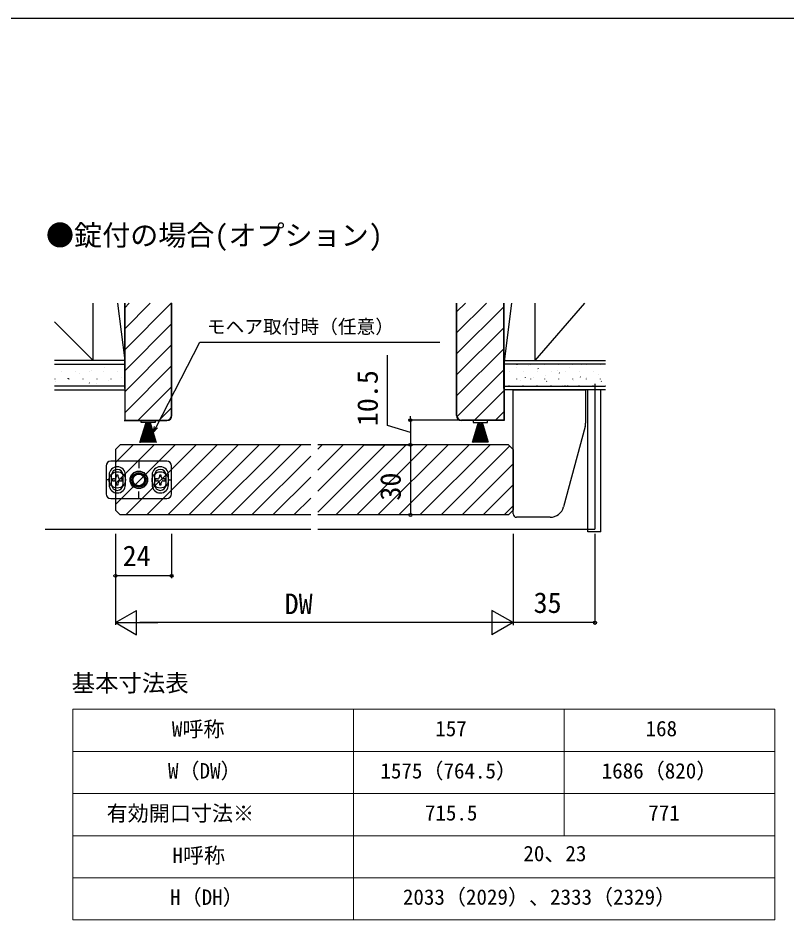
# Model space of a CAD drawing. Units: millimetres, scale not verified. Extents: x -525 to 525, y -784 to 780.
# Drawn here: x 0.1 to 328.8, y 361.2 to 746.5 of the extents above; entities that cross this region are included whole.
import ezdxf
from ezdxf.enums import TextEntityAlignment as Align

# ---------------------------------------------------------------- set-up
doc = ezdxf.new("R2010")
doc.units = ezdxf.units.MM
doc.header["$LTSCALE"] = 4
doc.layers.add('0-1_TABLE1', color=7, linetype='Continuous', lineweight=18)
for name, color, linetype in [('0-2_USER1', 3, 'Continuous'), ('0-4_YKK_12', 2, 'Continuous'), ('0-5_YKK_13', 4, 'Continuous'), ('0-7_YKK_D', 6, 'Continuous'), ('0-8_YKK_ZWAK', 7, 'Continuous'), ('0-9_YSS_K', 3, 'Continuous'), ('0-A_YSS_KE', 3, 'Continuous')]:
    doc.layers.add(name, color=color, linetype=linetype)
doc.styles.add('ＭＳ ゴシック', font='')
doc.styles.get('ＭＳ ゴシック').set_extended_font_data('MS Gothic')

msp = doc.modelspace()

# ---------------------------------------------------------------- linework, layer by layer
at = {"layer": '0-1_TABLE1'}
for p, q in [((23.558, 451.16), (323.558, 451.16)), ((23.558, 451.16), (23.558, 361.16)), ((143.558, 451.16), (143.558, 361.16)), ((233.558, 451.16), (233.558, 397.16)), ((323.558, 451.16), (323.558, 361.16)), ((23.558, 433.16), (323.558, 433.16)), ((23.558, 415.16), (323.558, 415.16)), ((23.558, 397.16), (323.558, 397.16)), ((23.558, 379.16), (323.558, 379.16)), ((23.558, 361.16), (323.558, 361.16))]:
    msp.add_line(p, q, dxfattribs=at)
at = {"layer": '0-4_YKK_12'}
for p, q in [((246.729, 590.183), (246.729, 528.183)), ((41.716, 562.183), (43.716, 564.183)), ((41.716, 556.629), (49.27, 564.183)), ((41.716, 547.649), (58.25, 564.183)), ((41.716, 538.669), (67.23, 564.183)), ((125.223, 564.183), (43.716, 564.183)), ((46.21, 534.183), (76.21, 564.183)), ((55.191, 534.183), (85.191, 564.183)), ((64.171, 534.183), (94.171, 564.183)), ((73.151, 534.183), (103.151, 564.183)), ((82.131, 534.183), (112.131, 564.183)), ((91.112, 534.183), (121.112, 564.183)), ((209.729, 564.183), (128.223, 564.183)), ((128.223, 562.314), (130.092, 564.183)), ((128.223, 553.333), (139.072, 564.183)), ((128.223, 544.353), (148.052, 564.183)), ((128.223, 535.373), (157.033, 564.183)), ((136.013, 534.183), (166.013, 564.183)), ((144.993, 534.183), (174.993, 564.183)), ((153.973, 534.183), (183.973, 564.183)), ((162.954, 534.183), (192.954, 564.183)), ((171.934, 534.183), (201.934, 564.183)), ((180.914, 534.183), (210.404, 563.672)), ((209.729, 564.183), (211.729, 562.183)), ((41.716, 562.183), (41.716, 536.183)), ((100.092, 534.183), (125.223, 559.314)), ((211.729, 562.183), (211.729, 536.183)), ((189.894, 534.183), (211.729, 556.018)), ((109.072, 534.183), (125.223, 550.333)), ((198.875, 534.183), (211.729, 547.037)), ((118.052, 534.183), (125.223, 541.353)), ((43.716, 534.183), (41.716, 536.183)), ((207.855, 534.183), (211.729, 538.057)), ((209.729, 534.183), (211.729, 536.183)), ((125.223, 534.183), (43.716, 534.183)), ((209.729, 534.183), (128.223, 534.183)), ((11.716, 528.183), (125.223, 528.183)), ((128.223, 528.183), (246.729, 528.183))]:
    msp.add_line(p, q, dxfattribs=at)
at = {"layer": '0-5_YKK_13'}
for p, q in [((211.729, 534.683), (211.729, 587.683)), ((243.729, 526.983), (243.729, 587.683)), ((249.229, 526.983), (249.229, 587.683)), ((52.214, 565.183), (54.827, 573.683)), ((52.525, 565.183), (54.867, 573.683)), ((52.826, 565.183), (54.905, 573.683)), ((53.131, 565.183), (54.953, 573.683)), ((53.42, 565.183), (54.99, 573.683)), ((53.705, 565.183), (55.027, 573.683)), ((53.846, 565.183), (55.045, 573.683)), ((54.125, 565.183), (55.081, 573.683)), ((54.401, 565.183), (55.116, 573.683)), ((54.676, 565.183), (55.151, 573.683)), ((54.846, 565.183), (56.045, 573.683)), ((54.949, 565.183), (55.186, 573.683)), ((55.125, 565.183), (56.081, 573.683)), ((55.221, 565.183), (55.221, 573.682)), ((55.494, 565.183), (55.256, 573.683)), ((55.767, 565.183), (55.291, 573.683)), ((56.041, 565.183), (55.326, 573.683)), ((56.317, 565.183), (55.362, 573.683)), ((56.597, 565.183), (55.398, 573.683)), ((55.401, 565.183), (56.116, 573.683)), ((56.737, 565.183), (55.416, 573.683)), ((55.676, 565.183), (56.151, 573.683)), ((55.949, 565.183), (56.186, 573.683)), ((56.221, 565.183), (56.221, 573.682)), ((56.494, 565.183), (56.256, 573.683)), ((56.767, 565.183), (56.291, 573.683)), ((57.041, 565.183), (56.326, 573.683)), ((57.317, 565.183), (56.362, 573.683)), ((57.597, 565.183), (56.398, 573.683)), ((57.737, 565.183), (56.416, 573.683)), ((58.022, 565.183), (56.452, 573.683)), ((58.311, 565.183), (56.489, 573.683)), ((58.606, 565.183), (56.527, 573.683)), ((58.907, 565.183), (56.566, 573.683)), ((56.605, 573.683), (59.218, 565.183)), ((196.841, 573.683), (194.227, 565.183)), ((194.539, 565.183), (196.88, 573.683)), ((194.84, 565.183), (196.919, 573.683)), ((195.134, 565.183), (196.956, 573.683)), ((195.424, 565.183), (196.994, 573.683)), ((195.708, 565.183), (197.03, 573.683)), ((195.849, 565.183), (197.048, 573.683)), ((196.128, 565.183), (197.084, 573.683)), ((196.405, 565.183), (197.119, 573.683)), ((196.679, 565.183), (197.155, 573.683)), ((196.708, 565.183), (198.03, 573.683)), ((196.849, 565.183), (198.048, 573.683)), ((196.952, 565.183), (197.19, 573.683)), ((197.128, 565.183), (198.084, 573.683)), ((197.224, 565.183), (197.224, 573.682)), ((197.497, 565.183), (197.259, 573.683)), ((197.77, 565.183), (197.294, 573.683)), ((198.044, 565.183), (197.33, 573.683)), ((198.321, 565.183), (197.365, 573.683)), ((198.6, 565.183), (197.401, 573.683)), ((197.405, 565.183), (198.119, 573.683)), ((197.679, 565.183), (198.155, 573.683)), ((197.952, 565.183), (198.19, 573.683)), ((198.224, 565.183), (198.224, 573.682)), ((198.497, 565.183), (198.259, 573.683)), ((198.77, 565.183), (198.294, 573.683)), ((199.044, 565.183), (198.33, 573.683)), ((199.321, 565.183), (198.365, 573.683)), ((199.6, 565.183), (198.401, 573.683)), ((199.741, 565.183), (198.419, 573.683)), ((200.025, 565.183), (198.455, 573.683)), ((200.314, 565.183), (198.492, 573.683)), ((200.619, 565.183), (198.54, 573.683)), ((200.92, 565.183), (198.579, 573.683)), ((201.231, 565.183), (198.618, 573.683)), ((242.525, 571.92), (233.337, 537.63)), ((37.716, 555.183), (37.716, 543.183)), ((63.716, 557.183), (39.716, 557.183)), ((51.716, 557.183), (51.716, 554.183)), ((65.716, 543.183), (65.716, 555.183)), ((39.016, 551.283), (39.016, 547.083)), ((40.116, 547.083), (40.116, 551.283)), ((44.916, 551.283), (44.916, 547.083)), ((46.016, 547.083), (46.016, 551.283)), ((57.416, 551.283), (57.416, 547.083)), ((58.516, 547.083), (58.516, 551.283)), ((63.316, 551.283), (63.316, 547.083)), ((64.416, 547.083), (64.416, 551.283)), ((39.016, 549.183), (37.716, 549.183)), ((43.746, 548.773), (44.566, 548.773)), ((62.146, 548.773), (62.966, 548.773)), ((64.416, 549.183), (65.716, 549.183)), ((51.716, 541.183), (51.716, 544.183)), ((39.716, 541.183), (63.716, 541.183)), ((227.541, 533.183), (213.229, 533.183)), ((249.229, 526.983), (243.729, 526.983))]:
    msp.add_line(p, q, dxfattribs=at)
for points in [[(211.729, 587.683), (242.729, 587.683), (242.729, 573.473)], [(42.926, 550.413), (42.926, 551.233), (42.106, 551.233), (42.106, 550.413)], [(61.326, 550.413), (61.326, 551.233), (60.506, 551.233), (60.506, 550.413)], [(41.286, 549.593), (40.466, 549.593), (40.466, 548.773), (41.286, 548.773)], [(42.106, 547.953), (42.106, 547.133), (42.926, 547.133), (42.926, 547.953)], [(44.566, 548.773), (44.566, 549.593), (43.746, 549.593)], [(59.686, 549.593), (58.866, 549.593), (58.866, 548.773), (59.686, 548.773)], [(60.506, 547.953), (60.506, 547.133), (61.326, 547.133), (61.326, 547.953)], [(62.966, 548.773), (62.966, 549.593), (62.146, 549.593)]]:
    msp.add_lwpolyline(points, dxfattribs=at)
for points in [[(52.716, 574.683), (58.716, 574.683), (58.716, 573.683), (52.716, 573.683)], [(200.729, 574.683), (194.729, 574.683), (194.729, 573.683), (200.729, 573.683)]]:
    msp.add_lwpolyline(points, close=True, dxfattribs=at)
for centre, radius in [((42.516, 549.183), 3.5), ((51.716, 549.183), 3.75), ((51.716, 549.183), 3.55), ((51.716, 549.183), 3), ((51.716, 549.183), 2.8), ((51.716, 549.183), 2.55), ((51.716, 549.183), 2.5), ((60.916, 549.183), 3.5)]:
    msp.add_circle(centre, radius, dxfattribs=at)
for centre, radius, start, end in [((236.729, 573.473), 6, 345, 0), ((39.716, 555.183), 2, 90, 180), ((63.716, 555.183), 2, 0, 90), ((42.516, 551.283), 3.5, 0, 180), ((42.516, 551.283), 2.4, 0, 180), ((60.916, 551.283), 3.5, 0, 180), ((60.916, 551.283), 2.4, 0, 180), ((41.286, 550.413), 0.82, 270, 0), ((41.286, 547.953), 0.82, 0, 90), ((43.746, 550.413), 0.82, 180, 270), ((43.746, 547.953), 0.82, 90, 180), ((59.686, 550.413), 0.82, 270, 0), ((59.686, 547.953), 0.82, 0, 90), ((62.146, 550.413), 0.82, 180, 270), ((62.146, 547.953), 0.82, 90, 180), ((42.516, 547.083), 3.5, 180, 0), ((42.516, 547.083), 2.4, 180, 0), ((60.916, 547.083), 3.5, 180, 0), ((60.916, 547.083), 2.4, 180, 0), ((39.716, 543.183), 2, 180, 270), ((63.716, 543.183), 2, 270, 0), ((227.541, 539.183), 6, 270, 345), ((213.229, 534.683), 1.5, 180, 270)]:
    msp.add_arc(centre, radius, start, end, dxfattribs=at)
at = {"layer": '0-7_YKK_D'}
for p, q in [((187.729, 574.683), (166.843, 574.683)), ((188.729, 574.683), (166.843, 574.683)), ((167.843, 575.533), (167.843, 576.383)), ((167.843, 574.683), (167.843, 564.187)), ((167.843, 564.187), (145.707, 564.187)), ((148.168, 564.187), (168.843, 564.187)), ((167.843, 564.187), (167.843, 534.187)), ((41.716, 526.183), (41.715, 487.183)), ((41.716, 526.183), (41.716, 507.183)), ((65.716, 526.183), (65.716, 507.183)), ((211.729, 526.183), (211.728, 487.179)), ((211.729, 526.183), (211.729, 487.183)), ((246.729, 526.183), (246.729, 487.183)), ((65.716, 508.183), (41.716, 508.183)), ((41.715, 488.183), (50.808, 493.433)), ((50.808, 482.933), (50.808, 493.433)), ((211.728, 488.179), (202.635, 493.429)), ((202.635, 493.429), (202.635, 482.929)), ((41.715, 488.183), (50.808, 482.933)), ((41.715, 488.183), (59.902, 488.183)), ((201.228, 488.179), (52.215, 488.183)), ((211.728, 488.179), (193.542, 488.18)), ((211.728, 488.179), (202.635, 482.929)), ((246.729, 488.183), (211.729, 488.183))]:
    msp.add_line(p, q, dxfattribs=at)
for points in [[(57.912, 569.433), (59.083, 571.698), (77.862, 608.002), (180.412, 608.002)], [(167.843, 569.435), (158.036, 572.462), (158.036, 602.462)], [(59.69, 571.384), (57.912, 569.433), (58.476, 572.012)]]:
    msp.add_lwpolyline(points, dxfattribs=at)
for centre in [(167.843, 574.683), (167.843, 564.187), (167.843, 564.187), (167.843, 534.187), (41.716, 508.183), (65.716, 508.183), (246.729, 488.183)]:
    msp.add_circle(centre, 0.637, dxfattribs=at)
for start, end in [(90, 270), (270, 90)]:
    msp.add_arc((167.843, 574.683), 0.425, start, end, dxfattribs=at)
at = {"layer": '0-8_YKK_ZWAK'}
msp.add_line((-524.9, 746.5), (525.1, 746.5), dxfattribs=at)
at = {"layer": '0-9_YSS_K'}
for p, q in [((32.216, 600.183), (32.216, 624.683)), ((42.566, 624.683), (45.716, 600.183)), ((45.716, 604.796), (65.716, 624.796)), ((45.716, 588.183), (45.716, 624.683)), ((45.716, 622.756), (47.643, 624.683)), ((45.716, 613.776), (56.623, 624.683)), ((187.729, 621.085), (191.327, 624.683)), ((187.729, 612.105), (200.307, 624.683)), ((211.025, 624.683), (207.729, 598.683)), ((207.729, 588.183), (207.729, 624.683)), ((221.229, 600.183), (242.344, 624.683)), ((221.229, 600.183), (221.229, 624.683)), ((187.729, 603.125), (207.729, 623.125)), ((15.716, 616.683), (32.216, 600.183)), ((45.716, 595.815), (65.716, 615.815)), ((187.729, 594.145), (207.729, 614.145)), ((45.716, 586.835), (65.716, 606.835)), ((187.729, 585.164), (207.729, 605.164)), ((45.716, 600.183), (15.716, 600.183)), ((15.716, 598.683), (45.716, 598.683)), ((15.94, 598.293), (15.94, 598.393)), ((21.92, 598.293), (21.92, 598.393)), ((27.9, 598.293), (27.9, 598.393)), ((45.716, 600.183), (29.944, 600.183)), ((33.88, 598.293), (33.88, 598.393)), ((39.86, 598.293), (39.86, 598.393)), ((41.117, 598.353), (41.007, 598.52)), ((45.716, 600.183), (45.716, 587.683)), ((45.716, 577.855), (65.716, 597.855)), ((207.729, 600.183), (251.229, 600.183)), ((207.729, 600.183), (241.341, 600.183)), ((207.729, 600.183), (207.729, 587.683)), ((251.229, 598.683), (207.729, 598.683)), ((213.28, 598.293), (213.28, 598.393)), ((213.521, 598.322), (213.411, 598.488)), ((218.332, 598.233), (218.325, 598.252)), ((219.26, 598.293), (219.26, 598.393)), ((225.24, 598.293), (225.24, 598.393)), ((231.22, 598.293), (231.22, 598.393)), ((237.2, 598.293), (237.2, 598.393)), ((241.005, 598.386), (240.999, 598.405)), ((243.18, 598.293), (243.18, 598.393)), ((249.16, 598.293), (249.16, 598.393)), ((18.69, 595.443), (18.69, 595.543)), ((24.67, 595.443), (24.67, 595.543)), ((26.463, 594.517), (26.457, 594.536)), ((30.65, 595.443), (30.65, 595.543)), ((31.688, 595.809), (31.681, 595.828)), ((36.63, 595.443), (36.63, 595.543)), ((36.945, 597.007), (36.939, 597.025)), ((42.61, 595.443), (42.61, 595.543)), ((187.78, 576.235), (207.729, 596.184)), ((207.85, 595.743), (207.843, 595.762)), ((208.075, 594.712), (207.964, 594.879)), ((210.05, 595.443), (210.05, 595.543)), ((213.074, 597.035), (213.068, 597.054)), ((216.03, 595.443), (216.03, 595.543)), ((222.01, 595.443), (222.01, 595.543)), ((222.528, 596.553), (222.417, 596.72)), ((225.533, 593.945), (225.526, 593.964)), ((227.99, 595.443), (227.99, 595.543)), ((230.523, 595.897), (230.517, 595.915)), ((231.534, 594.784), (231.424, 594.951)), ((233.97, 595.443), (233.97, 595.543)), ((235.748, 597.189), (235.741, 597.207)), ((239.95, 595.443), (239.95, 595.543)), ((245.93, 595.443), (245.93, 595.543)), ((248.206, 594.098), (248.199, 594.117)), ((15.94, 592.213), (15.94, 592.313)), ((16.215, 591.367), (16.208, 591.386)), ((21.473, 592.565), (21.466, 592.584)), ((21.626, 592.285), (21.516, 592.452)), ((21.92, 592.213), (21.92, 592.313)), ((27.9, 592.213), (27.9, 592.313)), ((30.633, 590.516), (30.522, 590.683)), ((33.664, 590.228), (33.657, 590.247)), ((33.88, 592.213), (33.88, 592.313)), ((38.888, 591.52), (38.881, 591.539)), ((39.86, 592.213), (39.86, 592.313)), ((44.146, 592.718), (44.139, 592.737)), ((213.28, 592.213), (213.28, 592.313)), ((215.05, 591.455), (215.044, 591.474)), ((217.081, 592.943), (216.971, 593.11)), ((219.26, 592.213), (219.26, 592.313)), ((220.275, 592.747), (220.268, 592.766)), ((225.24, 592.213), (225.24, 592.313)), ((226.087, 591.174), (225.977, 591.341)), ((231.22, 592.213), (231.22, 592.313)), ((232.733, 589.656), (232.726, 589.675)), ((235.094, 589.405), (234.984, 589.572)), ((237.2, 592.213), (237.2, 592.313)), ((237.724, 591.608), (237.717, 591.627)), ((240.54, 593.015), (240.43, 593.182)), ((242.948, 592.9), (242.941, 592.919)), ((243.18, 592.213), (243.18, 592.313)), ((249.16, 592.213), (249.16, 592.313)), ((249.547, 591.246), (249.436, 591.413)), ((45.716, 589.183), (15.716, 589.183)), ((15.716, 587.683), (45.716, 587.683)), ((18.69, 589.363), (18.69, 589.463)), ((24.67, 589.363), (24.67, 589.463)), ((30.65, 589.363), (30.65, 589.463)), ((36.63, 589.363), (36.63, 589.463)), ((42.61, 589.363), (42.61, 589.463)), ((51.524, 574.683), (65.716, 588.875)), ((195.208, 574.683), (207.729, 587.204)), ((251.229, 587.683), (207.729, 587.683)), ((210.05, 589.363), (210.05, 589.463)), ((210.06, 589.503), (210.053, 589.522)), ((216.03, 589.363), (216.03, 589.463)), ((222.01, 589.363), (222.01, 589.463)), ((227.99, 589.363), (227.99, 589.463)), ((233.97, 589.363), (233.97, 589.463)), ((239.95, 589.363), (239.95, 589.463)), ((245.93, 589.363), (245.93, 589.463)), ((251.229, 589.183), (251.029, 589.183)), ((60.504, 574.683), (65.716, 579.894)), ((204.189, 574.683), (207.729, 578.224))]:
    msp.add_line(p, q, dxfattribs=at)
msp.add_lwpolyline([(207.729, 589.183), (251.229, 589.183), (251.029, 589.183)], dxfattribs=at)
at = {"layer": '0-A_YSS_KE'}
for p, q in [((65.716, 576.683), (65.716, 624.683)), ((65.916, 576.683), (65.916, 624.683)), ((187.529, 576.683), (187.529, 624.683)), ((187.729, 576.683), (187.729, 624.683)), ((207.729, 599.483), (207.929, 599.483)), ((45.516, 574.483), (63.716, 574.483))]:
    msp.add_line(p, q, dxfattribs=at)
for points in [[(45.716, 624.683), (45.716, 574.683), (63.716, 574.683)], [(207.729, 624.683), (207.729, 574.683), (189.729, 574.683)], [(207.929, 599.483), (207.929, 574.483), (189.729, 574.483)]]:
    msp.add_lwpolyline(points, dxfattribs=at)
for centre, radius, start, end in [((63.716, 576.683), 2, 270, 0), ((63.716, 576.683), 2.2, 270, 0), ((189.729, 576.683), 2.2, 180, 270), ((189.729, 576.683), 2, 180, 270)]:
    msp.add_arc(centre, radius, start, end, dxfattribs=at)

# ---------------------------------------------------------------- texts
at = {"layer": '0-1_TABLE1', "style": 'ＭＳ ゴシック'}
for s, p in [('W呼称', (65.865, 437.455)), ('157', (178.459, 437.66)), ('168', (268.357, 437.66)), ('W（DW）', (64.203, 419.608)), ('1575（764.5）', (155.013, 419.608)), ('1686（820）', (249.615, 419.608)), ('有効開口寸法※', (37.996, 401.455)), ('715.5', (174.036, 401.66)), ('771', (269.533, 401.66)), ('H呼称', (66.121, 383.455)), ('20、23', (216.121, 384.273)), ('H（DH）', (65.124, 365.608)), ('2033（2029）、2333（2329）', (164.627, 365.685))]:
    msp.add_text(s, height=6.598, dxfattribs=at).set_placement(p, align=Align.BOTTOM_LEFT)
at = {"layer": '0-2_USER1', "style": 'ＭＳ ゴシック'}
for s, height, p in [('●錠付の場合(オプション)', 8.798, (12.041, 646.658)), ('基本寸法表', 7.331, (23.062, 456.514))]:
    msp.add_text(s, height=height, dxfattribs=at).set_placement(p, align=Align.BOTTOM_LEFT)
at = {"layer": '0-7_YKK_D', "style": 'ＭＳ ゴシック'}
for s, height, p in [('モヘア取付時（任意）', 5.865, (80.821, 609.957)), ('24', 8.798, (44.818, 509.683)), ('35', 8.798, (220.502, 489.683))]:
    msp.add_text(s, height=height, dxfattribs=at).set_placement(p, align=Align.BOTTOM_LEFT)
for s, rotation, p in [('10.5', 90, (156.536, 572.121)), ('30', 90, (166.343, 540.323)), ('DW', 359.999, (114.074, 489.181))]:
    msp.add_text(s, height=8.798, rotation=rotation, dxfattribs=at).set_placement(p, align=Align.BOTTOM_LEFT)

doc.saveas('drawing.dxf')
